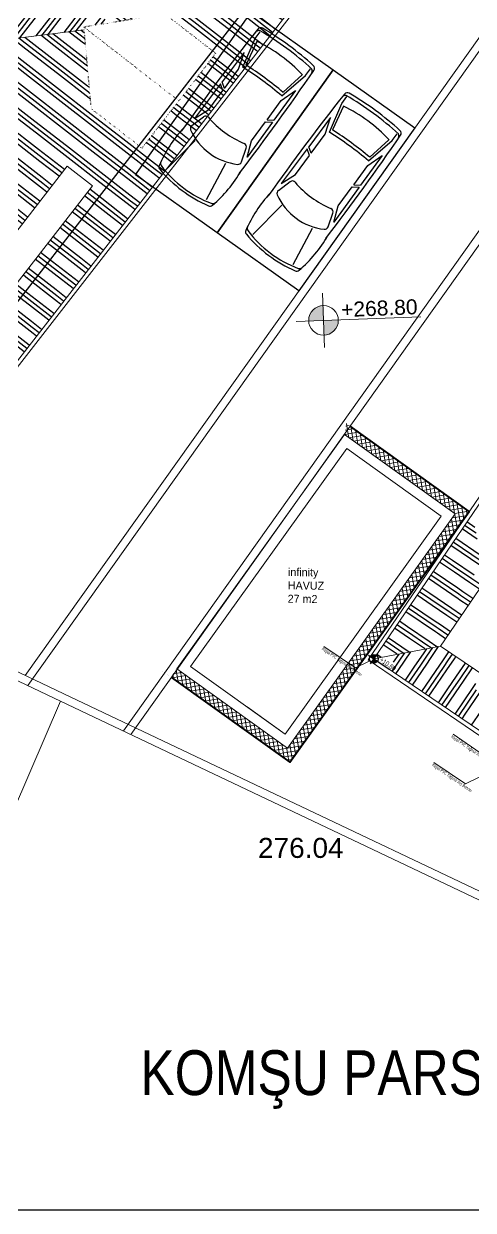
# Model space of a CAD drawing. Header units: millimetres. Extents: x 708 to 46452, y -4963 to 3960.
# Drawn here: x 7001 to 7282, y -4587 to -3846 of the extents above; entities that cross this region are included whole.
import ezdxf

# ---------------------------------------------------------------- set-up
doc = ezdxf.new("R2010")
doc.units = ezdxf.units.MM
doc.linetypes.add('ACAD_ISO07W100', pattern=[3, 0, -3])
doc.linetypes.add('DUZ', pattern=[0])
for name, color, linetype, lineweight in [('0.00 kotu6', 55, 'Continuous', 5), ('20', 1, 'Continuous', 0), ('A-WALL', 113, 'Continuous', 18), ('Balkon Duvarı', 140, 'Continuous', 35), ('F-YAZI', 7, 'Continuous', 30), ('H-Savak', 52, 'Continuous', 20), ('KADASTRO', 5, 'Continuous', 0), ('mahal no', 123, 'Continuous', 30), ('NKOT', 1, 'Continuous', 0), ('SAVAK', 52, 'Continuous', 20), ('TEFRİŞ', 8, 'Continuous', 9), ('Z_KOMSU_PARSELLER', 172, 'Continuous', 0), ('Z_PARSEL', 6, 'Continuous', 0)]:
    doc.layers.add(name, color=color, linetype=linetype, lineweight=lineweight)
for name, color, linetype in [('00_YAZI', 214, 'Continuous'), ('DUVARTARAMA', 7, 'Continuous'), ('furn', 7, 'Continuous'), ('KP', 1, 'Continuous'), ('m.tkl-kot', 4, 'DUZ'), ('Tefriş', 252, 'Continuous'), ('Yazı', 7, 'Continuous')]:
    doc.layers.add(name, color=color, linetype=linetype)
doc.styles.add('ARIAL', font='arial.ttf')
doc.styles.add('ARİAL NARROW', font='ARIALN.TTF', dxfattribs={"width": 0.8})
doc.styles.add('S1', font='arial.ttf', dxfattribs={"width": 0.65, "height": 11})
doc.styles.get("Standard").update_dxf_attribs({"font": 'arial.ttf'})
doc.styles.add('style3', font='arial.ttf', dxfattribs={"width": 0.7, "height": 12})
pattern_1 = [(52.14634, (15479.484, -769.365), (70.16137, 8.79669), [100]), (52.14634, (15494.367, -767.5), (70.16137, 8.79669), [100]), (52.14634, (15509.25, -765.633), (70.16137, 8.79669), [100])]

# ---------------------------------------------------------------- blocks, each defined once
blk = doc.blocks.new('02PCAR01')
at = {"color": 0, "linetype": 'ByBlock'}
for p, q in [((-138, 26.03), (-145, 26.03)), ((-112.52, 20.16), (-138, 26.03)), ((-136.91, 23.5), (-115.59, 19.26)), ((-122.94, 26.61), (-92.48, 26.84)), ((-109.29, 22.08), (-122.94, 26.61)), ((-89.35, 22.08), (-109.29, 22.08)), ((-89.35, 22.08), (-92.48, 26.84)), ((-90.39, 26.87), (-54.31, 27.32)), ((-87.23, 22.08), (-90.39, 26.87)), ((-67.5, 22.08), (-87.23, 22.08)), ((-54.31, 27.32), (-67.5, 22.08)), ((-48.33, 25.72), (-60.01, 22.2)), ((-6, 20.97), (-40, 15.97)), ((-136.91, -23.36), (-115.59, -19.12)), ((-6, -20.97), (-40, -15.97)), ((-138, -25.97), (-145, -25.97)), ((-112.51, -20.11), (-138, -25.97)), ((-109.29, -21.95), (-122.94, -26.47)), ((-122.94, -26.47), (-92.48, -26.7)), ((-89.35, -21.95), (-109.29, -21.95)), ((-89.35, -21.95), (-92.48, -26.7)), ((-87.23, -21.95), (-90.39, -26.73)), ((-90.39, -26.73), (-54.31, -27.18)), ((-67.5, -21.95), (-87.23, -21.95)), ((-54.31, -27.18), (-67.5, -21.95)), ((-48.33, -25.52), (-60.01, -22))]:
    blk.add_line(p, q, dxfattribs=at)
for centre, radius, start, end in [((-77.24, -1914.33), 1944.6, 88.89024, 92.01225), ((-30.02, -77.69), 108.31, 76.66075, 96.5655), ((110.89, 0.1), 260.73, 174.2342, 185.7658), ((-145.41, 25.94), 3.14, 92.11191, 173.48992), ((111.89, 0.1), 258.76, 174.01419, 185.98581), ((-141.57, 24.61), 4.6, 94.39871, 147.52881), ((-7.97, 0.1), 131.06, 169.68972, 190.31028), ((147.71, 0.1), 261.01, 175.59188, 184.44072), ((-59.14, 19.33), 3, 106.79837, 193.66308), ((-47.46, 22.85), 3, 31.14552, 106.79837), ((-87.12, 0.1), 48.72, 330.07742, 29.92258), ((-8.86, 25.33), 3.14, 17.81788, 78.39421), ((-95.47, 0.91), 93.12, 343.03471, 15.81411), ((-5.75, 24.64), 3.14, 14.34517, 76.66075), ((-111.75, 0.91), 111.76, 346.39761, 12.667), ((146.01, 0.1), 262.31, 175.79714, 184.20286), ((-142.7, 0.1), 82.75, 347.06832, 12.93168), ((-59.14, -19.13), 3, 166.33692, 253.20163), ((-145.41, -25.74), 3.14, 186.51008, 267.88809), ((-77.24, 1914.53), 1944.6, 267.98775, 271.10976), ((-141.57, -24.41), 4.6, 212.47119, 265.60129), ((-47.46, -22.65), 3, 253.20163, 328.85448), ((-30.02, 77.89), 108.31, 263.4345, 283.11557), ((-9.37, -25.23), 3.14, 281.32486, 340.88258), ((-6.15, -24.54), 3.14, 283.11557, 344.59415)]:
    blk.add_arc(centre, radius, start, end, dxfattribs=at)
blk = doc.blocks.new('grtt')
at = {"layer": 'Tefriş', "color": 32, "linetype": 'ACAD_ISO07W100', "true_color": 0xcd6928}
for p, q in [((54786.1, -9540.8), (54936.1, -9400.8)), ((54936.1, -9400.8), (54936.1, -9700.8)), ((55086.1, -9540.8), (54936.1, -9400.8)), ((54786.1, -9700.8), (54786.1, -9540.8))]:
    blk.add_line(p, q, dxfattribs=at)
blk.add_lwpolyline([(55086.1, -9540.8), (55086.1, -9700.8), (54786.1, -9700.8), (54786.1, -9610.8)], dxfattribs=at)
blk = doc.blocks.new('WEFJWE')
at = {"layer": '0.00 kotu6'}
h = blk.add_hatch(color=256, dxfattribs=at)
h.paths.add_polyline_path([(33791, -11633.8), (33789.7, -11596.8), (33826.7, -11595.5, -0.414214)])
h.paths.add_polyline_path([(33789.7, -11596.8), (33752.7, -11598.2, -0.414214), (33788.3, -11559.8)])
at = {"layer": 'DUVARTARAMA', "true_color": 0x7d0808}
h = blk.add_hatch(dxfattribs=at)
h.set_pattern_fill('GOST_GROUND', color=16, scale=5, angle=7.1463)
h.set_pattern_definition(pattern_1)
h.paths.add_polyline_path([(33225.1, -10687.5), (33194.3, -10441.3), (33178.8, -10429.3), (33184.2, -10389.7), (33180.3, -10386.6), (32842.4, -10124), (32851.2, -10194.1), (33157.5, -10432.2), (32999.3, -10635.8), (33165.2, -10764.6)])
h.paths.add_polyline_path([(33165.2, -10764.6), (32999.3, -10635.8), (32919.4, -10738.6), (32940, -10902.8), (33070.5, -10886.4)])
h.paths.add_polyline_path([(33246.2, -10855.3), (33242.3, -10824.6), (33165.2, -10764.6), (33070.5, -10886.4), (33192.3, -10871.1), (33191.7, -10864.1)])
h.paths.add_polyline_path([(33225.1, -10687.5), (33165.2, -10764.6), (33242.3, -10824.6)])
h.paths.add_polyline_path([(32821.9, -10171.3), (32904.4, -10235.4), (32915.5, -10221.1), (32833, -10157)], flags=25)
h.paths.add_polyline_path([(33167.8, -10440.1), (33250.2, -10504.1), (33261.3, -10489.8), (33178.9, -10425.8)], flags=24)
h = blk.add_hatch(dxfattribs=at)
h.set_pattern_fill('GOST_GROUND', color=16, scale=5, angle=7.1463)
h.set_pattern_definition(pattern_1)
h.paths.add_polyline_path([(32949, -11600), (32679, -11390.2), (32649.5, -11428.1), (32662.2, -11529.1), (32961.5, -11761.7, -0.198912), (32968.8, -11757.6)])
h.paths.add_polyline_path([(32888.9, -11120.2), (32728.1, -11327), (32935, -11487.8)])
h.paths.add_polyline_path([(32888.9, -11120.2), (32873.9, -11000.5, -0.414214), (32861.6, -10991), (32669, -11015.1), (32607.7, -11094.1), (32649.5, -11428.1), (32679, -11390.2), (32649, -11366.8), (32698.1, -11303.7), (32728.1, -11327)])
h.paths.add_polyline_path([(32931, -11742.7), (32964.4, -11768.6), (32979.6, -11749), (32946.2, -11723.1)], flags=9)
h.paths.add_polyline_path([(32329.5, -10479), (32411.9, -10543.1), (32423, -10528.8), (32340.6, -10464.7)], flags=9)
h.paths.add_polyline_path([(32487.4, -10601.8), (32569.8, -10665.8), (32580.9, -10651.5), (32498.5, -10587.5)], flags=9)
h.paths.add_polyline_path([(32821.9, -10171.3), (32904.4, -10235.4), (32915.5, -10221.1), (32833, -10157)], flags=9)
h.paths.add_polyline_path([(33167.8, -10440.1), (33250.2, -10504.1), (33261.3, -10489.8), (33178.9, -10425.8)], flags=9)
h.paths.add_polyline_path([(33290.5, -10282.1), (33372.9, -10346.2), (33384.1, -10331.9), (33301.6, -10267.8)], flags=9)
h.paths.add_polyline_path([(32833.4, -10963.9), (32866.7, -10989.8), (32881.9, -10970.3), (32848.6, -10944.3)], flags=9)
h.paths.add_polyline_path([(32730.7, -10411.6), (32870.3, -10520.1), (32903.6, -10477.2), (32764.1, -10368.7)], flags=9)
h.paths.add_polyline_path([(32773.4, -10385.8), (32837, -10435.2), (32859.6, -10406), (32796.1, -10356.6)], flags=9)
h.paths.add_polyline_path([(32603.4, -10570), (32655.9, -10610.8), (32667, -10596.6), (32614.5, -10555.8)], flags=9)
h = blk.add_hatch(dxfattribs=at)
h.set_pattern_fill('GOST_GROUND', color=16, scale=5, angle=97.1463)
h.set_pattern_definition([(142.14634, (15479.484, -769.365), (-8.79669, 70.16137), [100]), (142.14634, (15477.62, -754.48), (-8.79669, 70.16137), [100]), (142.14634, (15475.75, -739.6), (-8.79669, 70.16137), [100])])
h.paths.add_polyline_path([(33529.9, -11048.1), (33466.8, -10999), (33336.5, -11166.6), (33265.5, -11111.4), (33210.2, -11068.4), (33192.3, -10871.1), (33070.5, -10886.4), (32888.9, -11120.2), (32935, -11487.8), (33149.7, -11211.4), (33212.9, -11260.5), (32949, -11600), (32968.8, -11757.6, -0.198912), (32976.9, -11759.8), (32979.6, -11756.2)])
h.paths.add_polyline_path([(33070.5, -10886.4), (32940, -10902.8), (32879.2, -10981, -0.414214), (32881.1, -10996.3, -0.198912), (32873.9, -11000.5), (32888.9, -11120.2)])
h.paths.add_polyline_path([(33841.5, -10647.2), (33380.9, -10704.9, -0.198912), (33378.7, -10713, -0.104513), (33375.2, -10715.9), (33371.8, -10720.3), (33367.4, -10716.9, -0.104513), (33363.3, -10714.9), (33360.5, -10718.5), (33264.6, -10841.9), (33275.7, -10850.6), (33394.3, -10831.5), (33520.6, -10929.7), (33466.8, -10999), (33529.9, -11048.1)])
h.paths.add_polyline_path([(32931, -11742.7), (32964.4, -11768.6), (32979.6, -11749), (32946.2, -11723.1)], flags=9)
at = {"layer": 'H-Savak', "lineweight": 0, "transparency": 33554498}
h = blk.add_hatch(dxfattribs=at)
h.set_pattern_fill('ANSI37', color=256, scale=80, angle=-215.5931)
h.set_pattern_definition([(189.40688, (28517.519, -16639.302), (1.634445, -9.865525), []), (279.40688, (28517.519, -16639.302), (9.865525, 1.634445), [])])
edge = h.paths.add_edge_path()
edge.add_line((33836.4, -11847.3), (33856.7, -11861.8))
edge.add_line((33856.7, -11861.8), (33423.2, -12467.4))
edge.add_line((33423.2, -12467.4), (33720, -12679.9))
edge.add_line((33699.7, -12665.3), (34118.6, -12080))
edge.add_line((34118.6, -12080), (33842.5, -11882.4))
edge.add_line((33842.5, -11882.4), (33846.6, -11854.6))
edge.add_line((33846.6, -11854.6), (34153.5, -12074.2))
edge.add_line((34153.5, -12074.2), (33705.5, -12700.2))
edge.add_line((33705.5, -12700.2), (33388.4, -12473.2))
edge.add_line((33408.7, -12487.7), (33856.7, -11861.8))
at = {"layer": '0.00 kotu6'}
for p, q in [((33792.1, -11664.9), (33787.2, -11528.7)), ((33721.6, -11599.3), (34032.5, -11588.1))]:
    blk.add_line(p, q, dxfattribs=at)
blk.add_circle((33789.7, -11596.8), 37, dxfattribs=at)
at = {"layer": '20'}
for p, q in [((33901.4, -12444.9, -13220.7), (34711.3, -11254.3, -13220.7)), ((33915.3, -12442.3, -13220.7), (34713.9, -11268.1, -13220.7)), ((34082, -12410.5, -13220.7), (34323.8, -12055, -13220.7)), ((34082, -12410.5, -13220.7), (33915.3, -12442.3, -13220.7)), ((34396.2, -12624.3, -13220.7), (34082, -12410.5, -13220.7)), ((34223.9, -12664.3, -13220.7), (33901.4, -12444.9, -13220.7)), ((34237.7, -12661.6, -13220.7), (33915.3, -12442.3, -13220.7))]:
    blk.add_line(p, q, dxfattribs=at)
at = {"layer": '20', "elevation": -13220.7}
for points in [[(31869.6, -11033.4), (32611.8, -11610.2), (32664, -11543.1), (32971.9, -11782.4), (33855.6, -10645.4), (33309.2, -10220.8), (33186.4, -10378.7), (32840.6, -10109.9), (32506, -10540.4), (32348.1, -10417.7)], [(32698.1, -11303.7), (32649, -11366.8), (32949, -11600), (33212.9, -11260.5), (33149.7, -11211.4), (32935, -11487.8)]]:
    blk.add_lwpolyline(points, close=True, dxfattribs=at)
for points in [[(31883.6, -11031.6), (32610, -11596.2), (32662.2, -11529.1), (32970.1, -11768.4), (33841.5, -10647.2), (33310.9, -10234.8), (33188.2, -10392.7), (32842.4, -10124), (32507.8, -10554.4), (32349.9, -10431.7), (31883.6, -11031.6)], [(34321.3, -10688.7), (33045.1, -12484)], [(34321.3, -10688.7), (33045.1, -12484)], [(34336.8, -10701.3), (33051.7, -12509.3)], [(34336.8, -10701.3), (33051.7, -12509.3)], [(33192.3, -10871.1), (32940, -10902.8)], [(34527.3, -10882.2), (33290.1, -12622.6)], [(34542.8, -10894.8), (33308.4, -12631.4)], [(33423.2, -12467.4), (33699.7, -12665.3), (34118.6, -12080), (33842.2, -11882.1), (33423.2, -12467.4)]]:
    blk.add_lwpolyline(points, dxfattribs=at)
at = {"layer": 'A-WALL', "lineweight": 0, "elevation": -13220.7}
blk.add_lwpolyline([(33693.9, -12630.4), (33458.1, -12461.6), (33847.9, -11917), (34083.8, -12085.8), (33693.9, -12630.4), (33599.2, -12562.6)], dxfattribs=at)
at = {"layer": 'DUVARTARAMA', "color": 16, "linetype": 'Continuous', "true_color": 0x7d0808}
for p, q in [((34173.3, -12143.4, -13220.7), (34135.9, -12118, -13220.7)), ((34170.5, -12128.7, -13220.7), (34141.8, -12109.2, -13220.7)), ((34167.7, -12114, -13220.7), (34147.8, -12100.4, -13220.7)), ((34183.7, -12198.2, -13220.7), (34113.7, -12150.5, -13220.7)), ((34180.9, -12183.4, -13220.7), (34119.7, -12141.8, -13220.7)), ((34182.2, -12209.9, -13220.7), (34107.8, -12159.3, -13220.7)), ((34117.1, -12226.1, -13220.7), (34079.6, -12200.6, -13220.7)), ((34114.3, -12211.4, -13220.7), (34085.6, -12191.9, -13220.7)), ((34111.5, -12196.6, -13220.7), (34091.6, -12183.1, -13220.7)), ((34166, -12233.7, -13220.7), (34111.5, -12196.6, -13220.7)), ((34160, -12242.5, -13220.7), (34114.3, -12211.4, -13220.7)), ((34125.9, -12292.6, -13220.7), (34051.5, -12242, -13220.7)), ((34127.5, -12280.8, -13220.7), (34057.5, -12233.2, -13220.7)), ((34124.7, -12266.1, -13220.7), (34063.4, -12224.4, -13220.7)), ((34154.1, -12251.3, -13220.7), (34117.1, -12226.1, -13220.7)), ((34055.2, -12279.3, -13220.7), (34035.3, -12265.8, -13220.7)), ((34137.9, -12275.1, -13220.7), (34124.7, -12266.1, -13220.7)), ((34178.9, -12268.1, -13220.7), (34154.1, -12251.3, -13220.7)), ((34184.8, -12259.4, -13220.7), (34160, -12242.5, -13220.7)), ((34060.8, -12308.8, -13220.7), (34023.4, -12283.3, -13220.7)), ((34058, -12294.1, -13220.7), (34029.4, -12274.6, -13220.7)), ((34109.7, -12316.4, -13220.7), (34055.2, -12279.3, -13220.7)), ((34103.8, -12325.2, -13220.7), (34058, -12294.1, -13220.7)), ((34130.3, -12295.6, -13220.7), (34125.9, -12292.6, -13220.7)), ((34131.9, -12283.8, -13220.7), (34127.5, -12280.8, -13220.7)), ((34150.7, -12309.5, -13220.7), (34130.3, -12295.6, -13220.7)), ((34156.7, -12300.7, -13220.7), (34131.9, -12283.8, -13220.7)), ((34162.7, -12291.9, -13220.7), (34137.9, -12275.1, -13220.7)), ((34069.7, -12375.3, -13220.7), (33995.3, -12324.7, -13220.7)), ((34071.3, -12363.5, -13220.7), (34001.2, -12315.9, -13220.7)), ((34068.5, -12348.8, -13220.7), (34007.2, -12307.1, -13220.7)), ((34097.8, -12333.9, -13220.7), (34060.8, -12308.8, -13220.7)), ((34128.6, -12342, -13220.7), (34103.8, -12325.2, -13220.7)), ((34134.5, -12333.3, -13220.7), (34109.7, -12316.4, -13220.7)), ((34001.8, -12376.7, -13220.7), (33973.1, -12357.2, -13220.7)), ((33999, -12362, -13220.7), (33979.1, -12348.5, -13220.7)), ((34081.6, -12357.7, -13220.7), (34068.5, -12348.8, -13220.7)), ((34106.4, -12374.6, -13220.7), (34081.6, -12357.7, -13220.7)), ((34122.6, -12350.8, -13220.7), (34097.8, -12333.9, -13220.7)), ((34003.4, -12425.5, -13220.7), (33951, -12389.8, -13220.7)), ((34004.6, -12391.5, -13220.7), (33967.2, -12366, -13220.7)), ((34053.5, -12399.1, -13220.7), (33999, -12362, -13220.7)), ((34047.5, -12407.9, -13220.7), (34001.8, -12376.7, -13220.7)), ((34074.1, -12378.3, -13220.7), (34069.7, -12375.3, -13220.7)), ((34075.7, -12366.5, -13220.7), (34071.3, -12363.5, -13220.7)), ((34094.5, -12392.2, -13220.7), (34074.1, -12378.3, -13220.7)), ((34100.5, -12383.4, -13220.7), (34075.7, -12366.5, -13220.7)), ((33974, -12431.1, -13220.7), (33939, -12407.4, -13220.7)), ((33988.7, -12428.3, -13220.7), (33945, -12398.6, -13220.7)), ((34041.6, -12416.6, -13220.7), (34004.6, -12391.5, -13220.7)), ((34039.1, -12429.7, -13220.7), (34047.7, -12417.1, -13220.7)), ((34043.4, -12417.9, -13220.7), (34041.6, -12416.6, -13220.7)), ((34058.2, -12415.1, -13220.7), (34047.5, -12407.9, -13220.7)), ((34047.8, -12435.7, -13220.7), (34062.4, -12414.3, -13220.7)), ((34072.9, -12412.3, -13220.7), (34053.5, -12399.1, -13220.7)), ((34056.6, -12441.7, -13220.7), (34077.1, -12411.5, -13220.7)), ((33934, -12438.7, -13220.7), (33922.8, -12431.2, -13220.7)), ((33963.1, -12471.4, -13220.7), (33992.9, -12427.5, -13220.7)), ((33964.6, -12450.3, -13220.7), (33978.2, -12430.3, -13220.7)), ((33977.8, -12468.6, -13220.7), (34007.7, -12424.7, -13220.7)), ((34017.8, -12460.9, -13220.7), (34039.1, -12429.7, -13220.7)), ((34032.6, -12458.1, -13220.7), (34047.8, -12435.7, -13220.7)), ((34047.3, -12455.3, -13220.7), (34056.6, -12441.7, -13220.7)), ((34080.4, -12457.8, -13220.7), (34087.3, -12447.7, -13220.7)), ((34087.3, -12447.7, -13220.7), (34102.9, -12424.8, -13220.7)), ((34089.2, -12463.8, -13220.7), (34102, -12444.9, -13220.7)), ((34097.9, -12469.8, -13220.7), (34116.8, -12442.1, -13220.7)), ((34102, -12444.9, -13220.7), (34111.7, -12430.7, -13220.7)), ((34116.8, -12442.1, -13220.7), (34120.4, -12436.7, -13220.7)), ((33961.5, -12473.7, -13220.7), (33963.1, -12471.4, -13220.7)), ((33970.3, -12479.7, -13220.7), (33977.8, -12468.6, -13220.7)), ((33994.1, -12495.9, -13220.7), (34017.8, -12460.9, -13220.7)), ((34002.8, -12501.8, -13220.7), (34032.6, -12458.1, -13220.7)), ((34011.6, -12507.8, -13220.7), (34047.3, -12455.3, -13220.7)), ((34035.4, -12524, -13220.7), (34080.4, -12457.8, -13220.7)), ((34045.8, -12527.6, -13220.7), (34089.2, -12463.8, -13220.7)), ((34060.5, -12524.8, -13220.7), (34097.9, -12469.8, -13220.7)), ((34121.7, -12486, -13220.7), (34144.2, -12452.9, -13220.7)), ((34130.5, -12491.9, -13220.7), (34153, -12458.9, -13220.7)), ((34139.3, -12497.9, -13220.7), (34161.8, -12464.8, -13220.7)), ((34100.5, -12517.2, -13220.7), (34121.7, -12486, -13220.7)), ((34115.2, -12514.4, -13220.7), (34130.5, -12491.9, -13220.7)), ((34130, -12511.6, -13220.7), (34139.3, -12497.9, -13220.7)), ((34163.1, -12514.1, -13220.7), (34170, -12504, -13220.7)), ((34044.2, -12530, -13220.7), (34045.8, -12527.6, -13220.7)), ((34052.9, -12535.9, -13220.7), (34060.5, -12524.8, -13220.7)), ((34076.7, -12552.1, -13220.7), (34100.5, -12517.2, -13220.7)), ((34085.5, -12558.1, -13220.7), (34115.2, -12514.4, -13220.7)), ((34094.3, -12564, -13220.7), (34130, -12511.6, -13220.7)), ((34118.1, -12580.2, -13220.7), (34163.1, -12514.1, -13220.7)), ((34128.5, -12583.8, -13220.7), (34171.9, -12520.1, -13220.7)), ((34143.2, -12581, -13220.7), (34180.6, -12526, -13220.7)), ((34126.9, -12586.2, -13220.7), (34128.5, -12583.8, -13220.7)), ((34135.6, -12592.2, -13220.7), (34143.2, -12581, -13220.7)), ((34159.4, -12608.4, -13220.7), (34183.2, -12573.4, -13220.7))]:
    blk.add_line(p, q, dxfattribs=at)
at = {"layer": 'KADASTRO', "lineweight": 0}
for p, q in [((31135.8, -11597.9, -13220.7), (33132.8, -12547.9, -13220.7)), ((33132.8, -12547.9, -13220.7), (35195.8, -13528.8, -13220.7))]:
    blk.add_line(p, q, dxfattribs=at)
at = {"layer": 'KP'}
blk.add_lwpolyline([(30312.8, -8596), (37160.2, -8596), (37160.2, -13820), (30312.8, -13820)], close=True, dxfattribs=at)
at = {"layer": 'KP', "elevation": -13220.7}
for points in [[(32948.2, -11650), (33617, -10789.4), (32851.2, -10194.1), (32234.4, -10987.7), (32684.5, -11337.4), (32632.3, -11404.5), (32948.2, -11650)], [(33524.4, -11378.3), (33320.6, -11233.5), (33610.3, -10826), (33814, -10970.8), (33524.4, -11378.3)], [(33728.1, -11523.2), (33524.4, -11378.3), (33814, -10970.8), (34017.8, -11115.7), (33728.1, -11523.2)]]:
    blk.add_lwpolyline(points, dxfattribs=at)
at = {"layer": 'm.tkl-kot', "color": 7}
for p, q in [((33902.3, -12433.5, -13220.7), (33953.4, -12468.2, -13220.7)), ((33924, -12429.5, -13220.7), (33906.6, -12455.1, -13220.7))]:
    blk.add_line(p, q, dxfattribs=at)
at = {"layer": 'm.tkl-kot', "color": 7, "const_width": 10.9, "elevation": -13220.7}
for points in [[(33918.3, -12437.8, 0.414214), (33910.8, -12439.2, 1)], [(33912.2, -12446.8, 0.414214), (33919.8, -12445.4, 1)]]:
    blk.add_lwpolyline(points, format="xyb", dxfattribs=at)
at = {"layer": 'm.tkl-kot', "color": 7}
blk.add_circle((33915.3, -12442.3, -13220.7), 10.9, dxfattribs=at)
at = {"layer": 'SAVAK', "lineweight": 40, "elevation": -13220.7}
blk.add_lwpolyline([(33409.9, -12488.6), (33705.5, -12700.2), (34153.5, -12074.2), (33855.9, -11861.2)], dxfattribs=at)
at = {"layer": 'TEFRİŞ'}
for p, q in [((33869.5, -12465.1, -13220.7), (33790.7, -12411.5, -13220.7)), ((33905.5, -12447.7, -13220.7), (33869.5, -12465.1, -13220.7)), ((34192, -12684.5, -13220.7), (34113.2, -12630.9, -13220.7)), ((34144.2, -12754.7, -13220.7), (34065.4, -12701.1, -13220.7)), ((34180.2, -12737.4, -13220.7), (34144.2, -12754.7, -13220.7))]:
    blk.add_line(p, q, dxfattribs=at)
at = {"layer": 'TEFRİŞ', "linetype": 'Continuous'}
for p, q in [((33907, -12436.7, -13220.7), (33901.4, -12444.9, -13220.7)), ((33901.4, -12444.9, -13220.7), (33909.6, -12450.6, -13220.7)), ((33915.3, -12442.3, -13220.7), (33907, -12436.7, -13220.7)), ((33909.6, -12450.6, -13220.7), (33915.3, -12442.3, -13220.7))]:
    blk.add_line(p, q, dxfattribs=at)
at = {"layer": 'Z_KOMSU_PARSELLER', "lineweight": 0}
blk.add_line((33132.8, -12547.9, -13220.7), (32587.2, -13820, -13220.7), dxfattribs=at)
at = {"layer": 'Z_PARSEL', "lineweight": 0}
for p, q in [((31135.8, -11597.9, -13220.7), (33132.8, -12547.9, -13220.7)), ((31166.3, -11590.2, -13220.7), (33141.4, -12529.8, -13220.7)), ((33141.4, -12529.8, -13220.7), (35186, -13502.1, -13220.7)), ((33132.8, -12547.9, -13220.7), (35195.8, -13528.8, -13220.7))]:
    blk.add_line(p, q, dxfattribs=at)
at = {"layer": 'Balkon Duvarı', "color": 177, "lineweight": 35, "true_color": 0x293189, "rotation": 52.14634107926154}
blk.add_blockref('grtt', (-7942.3, -48471.8, -13220.7), dxfattribs=at)
at = {"layer": 'furn', "linetype": 'Continuous', "xscale": 3, "yscale": 3, "zscale": 3, "rotation": 233.6406944859937}
for p in [(33436.6, -11272.1), (33652.9, -11434.4)]:
    blk.add_blockref('02PCAR01', p, dxfattribs=at)
at = {"layer": '00_YAZI', "insert": (33332.7, -13566.7), "char_height": 111.969, "width": 2010.873, "attachment_point": 7, "style": 'ARİAL NARROW'}
blk.add_mtext('{\\W1;KOMŞU PARSEL}', dxfattribs=at)
at = {"layer": 'F-YAZI', "color": 5, "insert": (33833, -11551.4), "char_height": 37.5, "width": 835.88, "attachment_point": 1, "rotation": 2.3221}
blk.add_mtext('+268.80', dxfattribs=at)
at = {"layer": 'mahal no', "lineweight": 0, "insert": (33701.2, -12215.5, -13220.7), "char_height": 20, "attachment_point": 1, "rotation": 359.3181, "style": 'ARIAL'}
blk.add_mtext_dynamic_manual_height_columns('{\\fBankGothic Lt BT|b0|i0|c162|p34;infinity HAVUZ^J27 m2}', width=160.325, gutter_width=12.5, heights=[159.7], dxfattribs=at)
at = {"layer": 'NKOT', "lineweight": 0}
blk.add_text('276.04', height=50, dxfattribs=at).set_placement((33626.2, -12939.7, 14383.3))
at = {"layer": 'TEFRİŞ', "style": 'S1', "width": 0.6}
for p in [(33784.9, -12419.5, -13220.7), (34107.4, -12638.9, -13220.7), (34059.6, -12709.2, -13220.7)]:
    blk.add_text('Köşeli PVC Yağmur İniş Borusu  ', height=8, rotation=325.777, dxfattribs=at).set_placement(p)
at = {"layer": 'Yazı', "style": 'style3', "width": 0.7}
blk.add_text('+10.60', height=12, rotation=325.777, dxfattribs=at).set_placement((33928.4, -12447.7, -13220.7))

msp = doc.modelspace()

# ---------------------------------------------------------------- block references
at = {"xscale": 0.25, "yscale": 0.25, "zscale": 0.25}
msp.add_blockref('WEFJWE', (-1259.348, -1131.908, 3305.175), dxfattribs=at)

doc.saveas('drawing.dxf')
